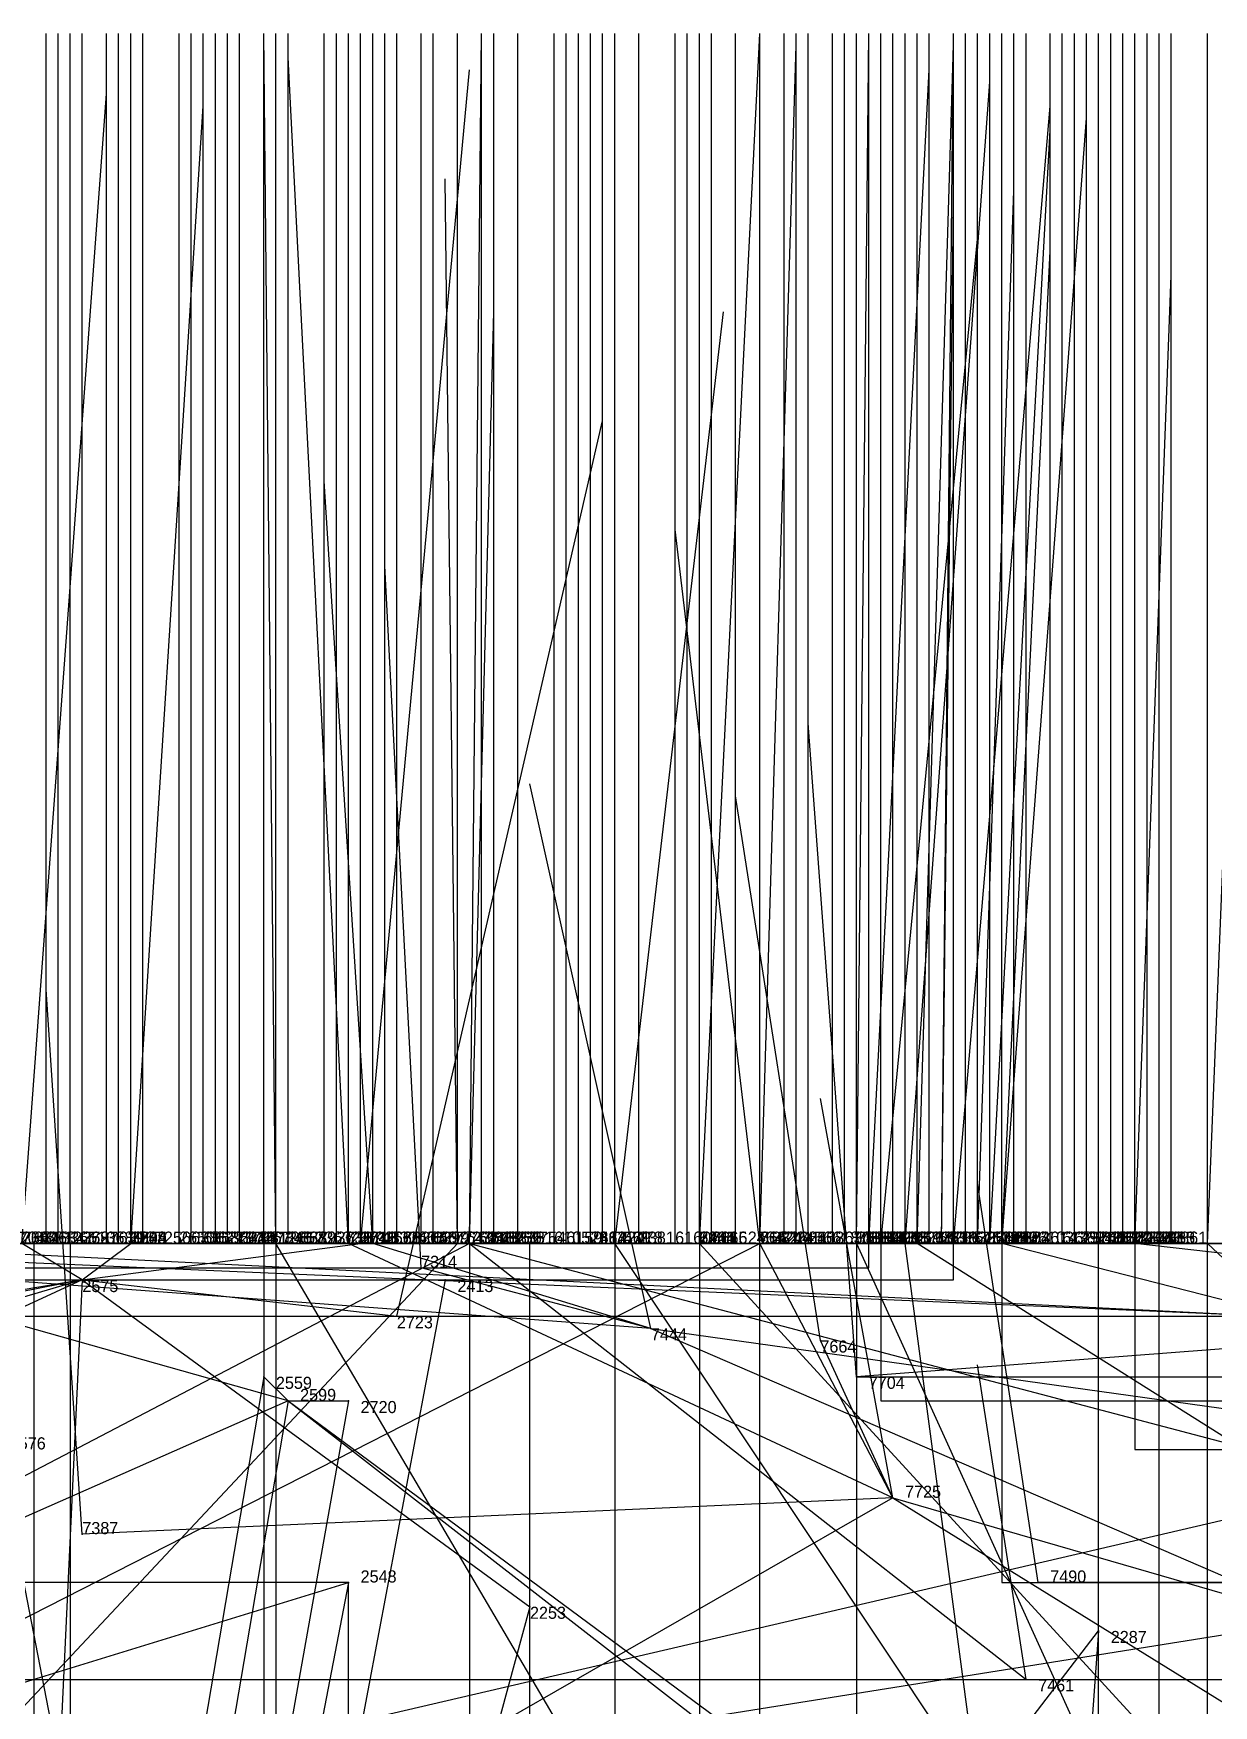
# Model space of a CAD drawing. Extents: x -0.07 to 1.1, y -0.07 to 1.1.
# Drawn here: x 0.725 to 0.8225, y 0.9618 to 1.1 of the extents above; entities that cross this region are included whole.
import ezdxf

# ---------------------------------------------------------------- set-up
doc = ezdxf.new("R2010")
doc.units = 0
for name, color, linetype in [('Clients', 3, 'CONTINUOUS'), ('Facilities', 3, 'CONTINUOUS'), ('Facilities_lines', 3, 'CONTINUOUS'), ('Min_max_boxes', 1, 'CONTINUOUS'), ('Normals', 1, 'CONTINUOUS'), ('Source_points', 5, 'CONTINUOUS'), ('Text', 3, 'CONTINUOUS')]:
    doc.layers.add(name, color=color, linetype=linetype)

msp = doc.modelspace()

# ---------------------------------------------------------------- linework, layer by layer
at = {"layer": 'Clients', "color": 5}
for p in [(0.733, 1, 0.028), (0.745, 1, 0.087), (0.745, 1, 0.927), (0.751, 1, 0.946), (0.752, 1, 0.049), (0.753, 1, 0.996), (0.76, 1, 0.97), (0.761, 1, 0.921), (0.77, 1, 0.086), (0.773, 1, 0.01), (0.78, 1, 0.925), (0.785, 1, 0.074), (0.785, 1, 0.998), (0.794, 1, 0.052), (0.795, 1, 0.017), (0.797, 1, 0.039), (0.798, 1, 0.917), (0.8, 1, 0.909), (0.8, 1, 0.984), (0.801, 1, 0.035), (0.803, 1, 0.984), (0.804, 1, 0.971), (0.805, 1, 0.969), (0.816, 1, 0.994), (0.822, 1, 0.913), (0.757, 0.998, 1), (0.759, 0.997), (0.755, 0.994), (0.79, 0.992, 1), (0.744, 0.989), (0.793, 0.989, 1), (0.751, 0.987), (0.729, 0.976, 1), (0.751, 0.972), (0.808, 0.972, 1), (0.766, 0.97), (0.813, 0.968), (0.807, 0.964, 1)]:
    msp.add_point(p, dxfattribs=at)
at = {"layer": 'Facilities', "color": 3}
for p in [(0.726, 1, 0.754), (0.727, 1, 0.516), (0.728, 1, 0.456), (0.728, 1, 0.441), (0.728, 1, 0.364), (0.729, 1, 0.102), (0.731, 1, 0.289), (0.732, 1, 0.66), (0.732, 1, 0.77), (0.733, 1, 0.501), (0.733, 1, 0.273), (0.734, 1, 0.841), (0.737, 1, 0.135), (0.738, 1, 0.65), (0.739, 1, 0.667), (0.74, 1, 0.115), (0.74, 1, 0.648), (0.741, 1, 0.242), (0.741, 1, 0.563), (0.742, 1, 0.133), (0.742, 1, 0.521), (0.742, 1, 0.878), (0.744, 1, 0.099), (0.746, 1, 0.162), (0.746, 1, 0.446), (0.746, 1, 0.556), (0.749, 1, 0.231), (0.749, 1, 0.4), (0.75, 1, 0.251), (0.75, 1, 0.308), (0.751, 1, 0.246), (0.752, 1, 0.428), (0.753, 1, 0.183), (0.753, 1, 0.317), (0.754, 1, 0.462), (0.755, 1, 0.372), (0.755, 1, 0.776), (0.757, 1, 0.38), (0.757, 1, 0.435), (0.757, 1, 0.524), (0.758, 1, 0.796), (0.76, 1, 0.857), (0.761, 1, 0.981), (0.762, 1, 0.28), (0.763, 1, 0.255), (0.763, 1, 0.711), (0.763, 1, 0.591), (0.765, 1, 0.126), (0.765, 1, 0.464), (0.765, 1, 0.392), (0.768, 1, 0.724), (0.769, 1, 0.577), (0.771, 1, 0.105), (0.771, 1, 0.78), (0.772, 1, 0.887), (0.773, 1, 0.76), (0.775, 1, 0.089), (0.778, 1, 0.507), (0.779, 1, 0.237), (0.779, 1, 0.658), (0.78, 1, 0.77), (0.781, 1, 0.554), (0.783, 1, 0.204), (0.785, 1, 0.352), (0.785, 1, 0.681), (0.787, 1, 0.183), (0.787, 1, 0.122), (0.788, 1, 0.175), (0.789, 1, 0.186), (0.789, 1, 0.555), (0.791, 1, 0.533), (0.791, 1, 0.679), (0.792, 1, 0.484), (0.793, 1, 0.161), (0.793, 1, 0.9), (0.794, 1, 0.387), (0.794, 1, 0.425), (0.794, 1, 0.747), (0.795, 1, 0.404), (0.796, 1, 0.502), (0.797, 1, 0.424), (0.797, 1, 0.558), (0.798, 1, 0.571), (0.799, 1, 0.252), (0.801, 1, 0.831), (0.802, 1, 0.346), (0.803, 1, 0.168), (0.804, 1, 0.355), (0.805, 1, 0.173), (0.805, 1, 0.414), (0.805, 1, 0.744), (0.805, 1, 0.783), (0.805, 1, 0.892), (0.805, 1, 0.988), (0.806, 1, 0.631), (0.807, 1, 0.505), (0.809, 1, 0.633), (0.81, 1, 0.617), (0.811, 1, 0.713), (0.811, 1, 0.674), (0.812, 1, 0.136), (0.812, 1, 0.732), (0.813, 1, 0.1), (0.813, 1, 0.78), (0.814, 1, 0.285), (0.815, 1, 0.548), (0.815, 1, 0.743), (0.816, 1, 0.236), (0.816, 1, 0.107), (0.816, 1, 0.431), (0.817, 1, 0.128), (0.817, 1, 0.122), (0.818, 1, 0.342), (0.819, 1, 0.439), (0.822, 1, 0.254), (0.729, 0.997), (0.776, 0.993, 1), (0.746, 0.987), (0.796, 0.979, 1)]:
    msp.add_point(p, dxfattribs=at)
at = {"layer": 'Facilities_lines', "color": 3}
for p, q in [((0.595, 1, 0.009), (0.801, 1, 0.035)), ((0.761, 1, 0.981), (0.625, 0.929, 1)), ((0.644, 1, 0.914), (0.745, 1, 0.927)), ((0.644, 1, 0.914), (0.8, 1, 0.909)), ((0.644, 1, 0.914), (0.847, 1, 0.911)), ((0.679, 0.946), (0.785, 1, 0.074)), ((0.776, 0.993, 1), (0.682, 1, 0.924)), ((0.688, 1, 0.018), (0.839, 1, 0.067)), ((0.827, 0.994, 1), (0.688, 1, 0.997)), ((0.746, 0.987), (0.7, 1, 0.051)), ((0.705, 1), (0.794, 1, 0.052)), ((0.827, 0.994, 1), (0.706, 1, 0.981)), ((0.805, 1, 0.988), (0.708, 1, 0.977)), ((0.715, 0.952, 1), (0.76, 1, 0.97)), ((0.775, 1, 0.089), (0.719, 1, 0.099)), ((0.805, 1, 0.988), (0.719, 1, 0.987)), ((0.729, 0.997), (0.724, 1, 0.032)), ((0.729, 0.997), (0.733, 1, 0.028)), ((0.729, 0.997), (0.752, 1, 0.049)), ((0.795, 0.915), (0.745, 1, 0.087)), ((0.796, 0.979, 1), (0.751, 1, 0.946)), ((0.776, 0.993, 1), (0.753, 1, 0.996)), ((0.761, 1, 0.981), (0.807, 0.964, 1)), ((0.761, 1, 0.981), (0.879, 1, 0.949)), ((0.761, 1, 0.981), (0.932, 0.955, 1)), ((0.912, 1, 0.836), (0.761, 1, 0.921)), ((0.86, 1, 0.092), (0.77, 1, 0.086)), ((0.803, 0.955), (0.773, 1, 0.01)), ((0.775, 1, 0.089), (0.831, 1, 0.092)), ((0.825, 0.951, 1), (0.78, 1, 0.925)), ((0.796, 0.979, 1), (0.785, 1, 0.998)), ((0.793, 1, 0.9), (0.818, 0.945, 1)), ((0.937, 1, 0.945), (0.793, 0.989, 1)), ((0.973, 1, 0.055), (0.795, 1, 0.017)), ((0.803, 0.955), (0.797, 1, 0.039)), ((0.871, 0.954, 1), (0.798, 1, 0.917)), ((0.805, 1, 0.988), (0.8, 1, 0.984)), ((0.805, 1, 0.988), (0.803, 1, 0.984)), ((0.805, 1, 0.988), (0.804, 1, 0.971)), ((0.805, 1, 0.988), (0.883, 1, 0.957)), ((0.915, 0.972, 1), (0.805, 1, 0.969)), ((0.95, 0.985, 1), (0.816, 1, 0.994)), ((0.871, 0.954, 1), (0.822, 1, 0.913)), ((0.715, 0.952, 1), (0.913, 0.998, 1)), ((0.776, 0.993, 1), (0.757, 0.998, 1)), ((0.729, 0.997), (0.571, 0.925)), ((0.729, 0.997), (0.672, 0.986)), ((0.729, 0.997), (0.675, 0.988)), ((0.729, 0.997), (0.688, 0.985)), ((0.729, 0.997), (0.759, 0.997)), ((0.729, 0.997), (0.766, 0.97)), ((0.729, 0.997), (0.755, 0.994)), ((0.776, 0.993, 1), (0.869, 0.98, 1)), ((0.776, 0.993, 1), (0.843, 0.964, 1)), ((0.796, 0.979, 1), (0.79, 0.992, 1)), ((0.746, 0.987), (0.744, 0.989)), ((0.746, 0.987), (0.576, 0.912)), ((0.746, 0.987), (0.811, 0.939)), ((0.746, 0.987), (0.822, 0.928)), ((0.746, 0.987), (0.751, 0.987)), ((0.796, 0.979, 1), (0.728, 0.94, 1)), ((0.796, 0.979, 1), (0.729, 0.976, 1)), ((0.796, 0.979, 1), (0.951, 0.883, 1)), ((0.796, 0.979, 1), (0.941, 0.937, 1)), ((0.882, 0.977, 1), (0.725, 0.952, 1)), ((0.634, 0.936), (0.751, 0.972)), ((0.915, 0.972, 1), (0.808, 0.972, 1)), ((0.803, 0.955), (0.813, 0.968))]:
    msp.add_line(p, q, dxfattribs=at)
at = {"layer": 'Min_max_boxes', "color": 1}
for p, q in [((0.801, 1), (0.514, 1)), ((0.801, 1, 0.072), (0.514, 1, 0.072)), ((0.514, 1, 0.909), (0.847, 1, 0.909)), ((0.847, 1, 0.909), (0.514, 1, 0.909)), ((0.514, 1, 0.927), (0.847, 1, 0.927)), ((0.847, 1, 0.927), (0.514, 1, 0.927)), ((0.766, 1), (0.571, 1)), ((0.766, 1, 0.049), (0.571, 1, 0.049)), ((0.913, 1, 0.97), (0.572, 1, 0.97)), ((0.913, 1, 1), (0.572, 1, 1)), ((0.822, 1), (0.576, 1)), ((0.822, 1, 0.051), (0.576, 1, 0.051)), ((0.785, 1), (0.601, 1)), ((0.785, 1, 0.09), (0.601, 1, 0.09)), ((0.839, 1), (0.616, 1)), ((0.839, 1, 0.067), (0.616, 1, 0.067)), ((0.932, 1, 0.949), (0.625, 1, 0.949)), ((0.932, 1, 1), (0.625, 1, 1)), ((0.794, 1), (0.663, 1)), ((0.794, 1, 0.052), (0.663, 1, 0.052)), ((0.869, 1, 0.924), (0.682, 1, 0.924)), ((0.869, 1, 1), (0.682, 1, 1)), ((0.941, 1, 0.981), (0.688, 1, 0.981)), ((0.941, 1, 1), (0.688, 1, 1)), ((0.708, 1, 0.957), (0.883, 1, 0.957)), ((0.883, 1, 0.957), (0.708, 1, 0.957)), ((0.708, 1, 0.988), (0.883, 1, 0.988)), ((0.883, 1, 0.988), (0.708, 1, 0.988)), ((0.719, 1, 0.089), (0.831, 1, 0.089)), ((0.831, 1, 0.089), (0.719, 1, 0.089)), ((0.719, 1, 0.099), (0.831, 1, 0.099)), ((0.831, 1, 0.099), (0.719, 1, 0.099)), ((0.996, 1, 0.93), (0.725, 1, 0.93)), ((0.725, 1, 0.93), (0.725, 0.952, 0.93)), ((0.996, 1, 1), (0.725, 1, 1)), ((0.725, 1, 1), (0.725, 0.952, 1)), ((0.725, 1, 0.93), (0.725, 1, 1)), ((0.951, 1, 0.946), (0.728, 1, 0.946)), ((0.728, 1, 0.946), (0.728, 0.883, 0.946)), ((0.951, 1, 1), (0.728, 1, 1)), ((0.728, 1, 1), (0.728, 0.883, 1)), ((0.728, 1, 0.946), (0.728, 1, 1)), ((0.929, 1, 0.875), (0.744, 1, 0.875)), ((0.744, 1, 0.875), (0.744, 0.929, 0.875)), ((0.929, 1, 1), (0.744, 1, 1)), ((0.744, 1, 1), (0.744, 0.929, 1)), ((0.744, 1, 0.875), (0.744, 1, 1)), ((0.888, 1), (0.745, 1)), ((0.745, 1), (0.745, 0.902)), ((0.888, 1, 0.087), (0.745, 1, 0.087)), ((0.745, 1, 0.087), (0.745, 0.902, 0.087)), ((0.745, 1), (0.745, 1, 0.087)), ((1, 1, 0.832), (0.761, 1, 0.832)), ((0.761, 1, 0.832), (0.761, 0.908, 0.832)), ((1, 1, 0.921), (0.761, 1, 0.921)), ((0.761, 1, 0.921), (0.761, 0.908, 0.921)), ((0.761, 1, 0.832), (0.761, 1, 0.921)), ((0.766, 0.925), (0.766, 1)), ((0.766, 0.925, 0.049), (0.766, 1, 0.049)), ((0.766, 1), (0.766, 1, 0.049)), ((0.77, 1, 0.086), (0.873, 1, 0.086)), ((0.873, 1, 0.086), (0.77, 1, 0.086)), ((0.77, 1, 0.086), (0.77, 1, 0.086)), ((0.77, 1, 0.092), (0.873, 1, 0.092)), ((0.873, 1, 0.092), (0.77, 1, 0.092)), ((0.77, 1, 0.092), (0.77, 1, 0.092)), ((0.77, 1, 0.086), (0.77, 1, 0.092)), ((0.77, 1, 0.086), (0.77, 1, 0.092)), ((0.813, 1), (0.773, 1)), ((0.773, 1), (0.773, 0.952)), ((0.813, 1, 0.039), (0.773, 1, 0.039)), ((0.773, 1, 0.039), (0.773, 0.952, 0.039)), ((0.773, 1), (0.773, 1, 0.039)), ((0.825, 1, 0.925), (0.78, 1, 0.925)), ((0.78, 1, 0.925), (0.78, 0.951, 0.925)), ((0.825, 1, 1), (0.78, 1, 1)), ((0.78, 1, 1), (0.78, 0.951, 1)), ((0.78, 1, 0.925), (0.78, 1, 1)), ((0.785, 0.944), (0.785, 1)), ((0.785, 0.944, 0.09), (0.785, 1, 0.09)), ((0.785, 1), (0.785, 1, 0.09)), ((0.818, 1, 0.9), (0.793, 1, 0.9)), ((0.793, 1, 0.9), (0.793, 0.945, 0.9)), ((0.818, 1, 1), (0.793, 1, 1)), ((0.793, 1, 1), (0.793, 0.945, 1)), ((0.793, 1, 0.9), (0.793, 1, 1)), ((0.999, 1, 0.757), (0.793, 1, 0.757)), ((0.793, 1, 0.757), (0.793, 0.989, 0.757)), ((0.999, 1, 1), (0.793, 1, 1)), ((0.793, 1, 1), (0.793, 0.989, 1)), ((0.793, 1, 0.757), (0.793, 1, 1)), ((0.794, 0.998), (0.794, 1)), ((0.794, 0.998, 0.052), (0.794, 1, 0.052)), ((0.794, 1), (0.794, 1, 0.052)), ((1, 1, 0.015), (0.795, 1, 0.015)), ((0.795, 1, 0.015), (0.795, 0.987, 0.015)), ((1, 1, 0.055), (0.795, 1, 0.055)), ((0.795, 1, 0.055), (0.795, 0.987, 0.055)), ((0.795, 1, 0.015), (0.795, 1, 0.055)), ((0.801, 0.997), (0.801, 1)), ((0.801, 0.997, 0.072), (0.801, 1, 0.072)), ((0.801, 1), (0.801, 1, 0.072)), ((0.915, 1, 0.969), (0.805, 1, 0.969)), ((0.805, 1, 0.969), (0.805, 0.972, 0.969)), ((0.915, 1, 1), (0.805, 1, 1)), ((0.805, 1, 1), (0.805, 0.972, 1)), ((0.805, 1, 0.969), (0.805, 1, 1)), ((0.813, 0.952), (0.813, 1)), ((0.813, 0.952, 0.039), (0.813, 1, 0.039)), ((0.813, 1), (0.813, 1, 0.039)), ((1, 1, 0.886), (0.816, 1, 0.886)), ((0.816, 1, 0.886), (0.816, 0.983, 0.886)), ((1, 1, 1), (0.816, 1, 1)), ((0.816, 1, 1), (0.816, 0.983, 1)), ((0.816, 1, 0.886), (0.816, 1, 1)), ((0.818, 0.945, 0.9), (0.818, 1, 0.9)), ((0.818, 0.945, 1), (0.818, 1, 1)), ((0.818, 1, 0.9), (0.818, 1, 1)), ((0.822, 0.912), (0.822, 1)), ((0.822, 0.912, 0.051), (0.822, 1, 0.051)), ((0.822, 1), (0.822, 1, 0.051)), ((0.663, 0.998), (0.794, 0.998)), ((0.663, 0.998, 0.052), (0.794, 0.998, 0.052)), ((0.794, 0.998), (0.794, 0.998, 0.052)), ((0.514, 0.997), (0.801, 0.997)), ((0.514, 0.997, 0.072), (0.801, 0.997, 0.072)), ((0.801, 0.997), (0.801, 0.997, 0.072)), ((0.688, 0.994, 0.981), (0.941, 0.994, 0.981)), ((0.688, 0.994, 1), (0.941, 0.994, 1)), ((0.793, 0.989, 0.757), (0.999, 0.989, 0.757)), ((0.793, 0.989, 1), (0.999, 0.989, 1)), ((0.793, 0.989, 0.757), (0.793, 0.989, 1)), ((0.795, 0.987, 0.015), (1, 0.987, 0.015)), ((0.795, 0.987, 0.055), (1, 0.987, 0.055)), ((0.795, 0.987, 0.015), (0.795, 0.987, 0.055)), ((0.816, 0.983, 0.886), (1, 0.983, 0.886)), ((0.816, 0.983, 1), (1, 0.983, 1)), ((0.816, 0.983, 0.886), (0.816, 0.983, 1)), ((0.751, 0.972), (0.601, 0.972)), ((0.751, 0.972), (0.601, 0.972)), ((0.751, 0.915), (0.751, 0.972)), ((0.751, 0.915), (0.751, 0.972)), ((0.751, 0.972), (0.751, 0.972)), ((0.805, 0.972, 0.969), (0.915, 0.972, 0.969)), ((0.805, 0.972, 1), (0.915, 0.972, 1)), ((0.805, 0.972, 0.969), (0.805, 0.972, 1)), ((0.682, 0.964, 0.924), (0.869, 0.964, 0.924)), ((0.682, 0.964, 1), (0.869, 0.964, 1))]:
    msp.add_line(p, q, dxfattribs=at)
at = {"layer": 'Normals', "color": 1}
for p, q in [((0.726, 1, 0.754), (0.726, 1.1, 0.754)), ((0.727, 1, 0.516), (0.727, 1.1, 0.516)), ((0.728, 1, 0.456), (0.728, 1.1, 0.456)), ((0.728, 1, 0.441), (0.728, 1.1, 0.441)), ((0.728, 1, 0.364), (0.728, 1.1, 0.364)), ((0.729, 1, 0.102), (0.729, 1.1, 0.102)), ((0.731, 1, 0.289), (0.731, 1.1, 0.289)), ((0.732, 1, 0.66), (0.732, 1.1, 0.66)), ((0.732, 1, 0.77), (0.732, 1.1, 0.77)), ((0.733, 1, 0.501), (0.733, 1.1, 0.501)), ((0.733, 1, 0.273), (0.733, 1.1, 0.273)), ((0.734, 1, 0.841), (0.734, 1.1, 0.841)), ((0.737, 1, 0.135), (0.737, 1.1, 0.135)), ((0.738, 1, 0.65), (0.738, 1.1, 0.65)), ((0.739, 1, 0.667), (0.739, 1.1, 0.667)), ((0.74, 1, 0.115), (0.74, 1.1, 0.115)), ((0.74, 1, 0.648), (0.74, 1.1, 0.648)), ((0.741, 1, 0.242), (0.741, 1.1, 0.242)), ((0.741, 1, 0.563), (0.741, 1.1, 0.563)), ((0.742, 1, 0.133), (0.742, 1.1, 0.133)), ((0.742, 1, 0.521), (0.742, 1.1, 0.521)), ((0.742, 1, 0.878), (0.742, 1.1, 0.878)), ((0.744, 1, 0.099), (0.744, 1.1, 0.099)), ((0.745, 1, 0.927), (0.744, 1.1, 0.932)), ((0.745, 1, 0.087), (0.745, 1.1, 0.085)), ((0.746, 1, 0.162), (0.746, 1.1, 0.162)), ((0.746, 1, 0.446), (0.746, 1.1, 0.446)), ((0.746, 1, 0.556), (0.746, 1.1, 0.556)), ((0.749, 1, 0.231), (0.749, 1.1, 0.231)), ((0.749, 1, 0.4), (0.749, 1.1, 0.4)), ((0.75, 1, 0.251), (0.75, 1.1, 0.251)), ((0.75, 1, 0.308), (0.75, 1.1, 0.308)), ((0.751, 1, 0.246), (0.751, 1.1, 0.246)), ((0.752, 1, 0.428), (0.752, 1.1, 0.428)), ((0.753, 1, 0.183), (0.753, 1.1, 0.183)), ((0.753, 1, 0.317), (0.753, 1.1, 0.317)), ((0.754, 1, 0.462), (0.754, 1.1, 0.462)), ((0.755, 1, 0.372), (0.755, 1.1, 0.372)), ((0.755, 1, 0.776), (0.755, 1.1, 0.776)), ((0.757, 1, 0.38), (0.757, 1.1, 0.38)), ((0.757, 1, 0.435), (0.757, 1.1, 0.435)), ((0.757, 1, 0.524), (0.757, 1.1, 0.524)), ((0.758, 1, 0.796), (0.758, 1.1, 0.796)), ((0.76, 1, 0.857), (0.76, 1.1, 0.857)), ((0.761, 1, 0.921), (0.762, 1.1, 0.925)), ((0.762, 1, 0.28), (0.762, 1.1, 0.28)), ((0.763, 1, 0.255), (0.763, 1.1, 0.255)), ((0.763, 1, 0.711), (0.763, 1.1, 0.711)), ((0.763, 1, 0.591), (0.763, 1.1, 0.591)), ((0.765, 1, 0.126), (0.765, 1.1, 0.126)), ((0.765, 1, 0.464), (0.765, 1.1, 0.464)), ((0.765, 1, 0.392), (0.765, 1.1, 0.392)), ((0.768, 1, 0.724), (0.768, 1.1, 0.724)), ((0.769, 1, 0.577), (0.769, 1.1, 0.577)), ((0.77, 1, 0.086), (0.77, 1.1, 0.085)), ((0.771, 1, 0.105), (0.771, 1.1, 0.105)), ((0.771, 1, 0.78), (0.771, 1.1, 0.78)), ((0.772, 1, 0.887), (0.772, 1.1, 0.887)), ((0.773, 1, 0.76), (0.773, 1.1, 0.76)), ((0.775, 1, 0.089), (0.775, 1.1, 0.089)), ((0.778, 1, 0.507), (0.778, 1.1, 0.507)), ((0.779, 1, 0.237), (0.779, 1.1, 0.237)), ((0.779, 1, 0.658), (0.779, 1.1, 0.658)), ((0.78, 1, 0.77), (0.78, 1.1, 0.77)), ((0.78, 1, 0.925), (0.785, 1.1, 0.933)), ((0.781, 1, 0.554), (0.781, 1.1, 0.554)), ((0.783, 1, 0.204), (0.783, 1.1, 0.204)), ((0.785, 1, 0.352), (0.785, 1.1, 0.352)), ((0.785, 1, 0.681), (0.785, 1.1, 0.681)), ((0.787, 1, 0.183), (0.787, 1.1, 0.183)), ((0.787, 1, 0.122), (0.787, 1.1, 0.122)), ((0.788, 1, 0.175), (0.788, 1.1, 0.175)), ((0.789, 1, 0.186), (0.789, 1.1, 0.186)), ((0.789, 1, 0.555), (0.789, 1.1, 0.555)), ((0.791, 1, 0.533), (0.791, 1.1, 0.533)), ((0.791, 1, 0.679), (0.791, 1.1, 0.679)), ((0.792, 1, 0.484), (0.792, 1.1, 0.484)), ((0.793, 1, 0.161), (0.793, 1.1, 0.161)), ((0.793, 1, 0.9), (0.794, 1.1, 0.904)), ((0.794, 1, 0.387), (0.794, 1.1, 0.387)), ((0.794, 1, 0.425), (0.794, 1.1, 0.425)), ((0.794, 1, 0.747), (0.794, 1.1, 0.747)), ((0.795, 1, 0.404), (0.795, 1.1, 0.404)), ((0.796, 1, 0.502), (0.796, 1.1, 0.502)), ((0.797, 1, 0.424), (0.797, 1.1, 0.424)), ((0.797, 1, 0.558), (0.797, 1.1, 0.558)), ((0.798, 1, 0.571), (0.798, 1.1, 0.571)), ((0.799, 1, 0.252), (0.799, 1.1, 0.252)), ((0.8, 1, 0.909), (0.801, 1.1, 0.916)), ((0.801, 1, 0.831), (0.801, 1.1, 0.831)), ((0.802, 1, 0.346), (0.802, 1.1, 0.346)), ((0.803, 1, 0.168), (0.803, 1.1, 0.168)), ((0.804, 1, 0.355), (0.804, 1.1, 0.355)), ((0.805, 1, 0.173), (0.805, 1.1, 0.173)), ((0.805, 1, 0.414), (0.805, 1.1, 0.414)), ((0.805, 1, 0.744), (0.805, 1.1, 0.744)), ((0.805, 1, 0.783), (0.805, 1.1, 0.783)), ((0.805, 1, 0.892), (0.805, 1.1, 0.892)), ((0.806, 1, 0.631), (0.806, 1.1, 0.631)), ((0.807, 1, 0.505), (0.807, 1.1, 0.505)), ((0.809, 1, 0.633), (0.809, 1.1, 0.633)), ((0.81, 1, 0.617), (0.81, 1.1, 0.617)), ((0.811, 1, 0.713), (0.811, 1.1, 0.713)), ((0.811, 1, 0.674), (0.811, 1.1, 0.674)), ((0.812, 1, 0.136), (0.812, 1.1, 0.136)), ((0.812, 1, 0.732), (0.812, 1.1, 0.732)), ((0.813, 1, 0.1), (0.813, 1.1, 0.1)), ((0.813, 1, 0.78), (0.813, 1.1, 0.78)), ((0.814, 1, 0.285), (0.814, 1.1, 0.285)), ((0.815, 1, 0.548), (0.815, 1.1, 0.548)), ((0.815, 1, 0.743), (0.815, 1.1, 0.743)), ((0.816, 1, 0.236), (0.816, 1.1, 0.236)), ((0.816, 1, 0.107), (0.816, 1.1, 0.107)), ((0.816, 1, 0.431), (0.816, 1.1, 0.431)), ((0.817, 1, 0.128), (0.817, 1.1, 0.128)), ((0.817, 1, 0.122), (0.817, 1.1, 0.122)), ((0.818, 1, 0.342), (0.818, 1.1, 0.342)), ((0.819, 1, 0.439), (0.819, 1.1, 0.439)), ((0.822, 1, 0.254), (0.822, 1.1, 0.254)), ((0.785, 1, 0.074), (0.788, 1.099, 0.06)), ((0.798, 1, 0.917), (0.801, 1.099, 0.926)), ((0.822, 1, 0.913), (0.826, 1.099, 0.924)), ((0.751, 1, 0.946), (0.746, 1.098, 0.963)), ((0.752, 1, 0.049), (0.761, 1.097, 0.026)), ((0.794, 1, 0.052), (0.799, 1.097, 0.029)), ((0.797, 1, 0.039), (0.804, 1.096, 0.012)), ((0.724, 1, 0.032), (0.731, 1.095, 0.003)), ((0.733, 1, 0.028), (0.739, 1.094, -0.006)), ((0.801, 1, 0.035), (0.809, 1.094, 0.003)), ((0.805, 1, 0.969), (0.812, 1.093, 1.004)), ((0.804, 1, 0.971), (0.809, 1.092, 1.01)), ((0.76, 1, 0.97), (0.759, 1.088, 1.018)), ((0.8, 1, 0.984), (0.801, 1.086, 1.034)), ((0.803, 1, 0.984), (0.806, 1.087, 1.033)), ((0.795, 1, 0.017), (0.803, 1.083, -0.039)), ((0.805, 1, 0.988), (0.809, 1.082, 1.045)), ((0.816, 1, 0.994), (0.819, 1.08, 1.054)), ((0.761, 1, 0.981), (0.763, 1.077, 1.045)), ((0.773, 1, 0.01), (0.782, 1.077, -0.054)), ((0.755, 0.994), (0.772, 1.068, -0.065)), ((0.753, 1, 0.996), (0.749, 1.063, 1.073)), ((0.785, 1, 0.998), (0.778, 1.059, 1.078)), ((0.757, 0.998, 1), (0.754, 1.056, 1.081)), ((0.793, 0.989, 1), (0.789, 1.043, 1.084)), ((0.776, 0.993, 1), (0.766, 1.038, 1.089)), ((0.79, 0.992, 1), (0.783, 1.037, 1.089)), ((0.729, 0.976, 1), (0.726, 1.021, 1.089)), ((0.796, 0.979, 1), (0.79, 1.012, 1.094)), ((0.808, 0.972, 1), (0.803, 1.005, 1.094)), ((0.729, 0.997), (0.726, 0.934, 0.078)), ((0.759, 0.997), (0.746, 0.928, 0.071)), ((0.807, 0.964, 1), (0.803, 0.99, 1.096)), ((0.744, 0.989), (0.734, 0.93, 0.08)), ((0.746, 0.987), (0.736, 0.928, 0.08)), ((0.751, 0.987), (0.741, 0.931, 0.082)), ((0.722, 0.983), (0.729, 0.947, 0.093)), ((0.751, 0.972), (0.745, 0.941, 0.095)), ((0.766, 0.97), (0.757, 0.937, 0.094)), ((0.813, 0.968), (0.811, 0.941, 0.096))]:
    msp.add_line(p, q, dxfattribs=at)
at = {"layer": 'Source_points', "color": 5}
for p in [(0.726, 1, 0.754), (0.727, 1, 0.516), (0.728, 1, 0.456), (0.728, 1, 0.441), (0.728, 1, 0.364), (0.729, 1, 0.102), (0.731, 1, 0.289), (0.732, 1, 0.66), (0.732, 1, 0.77), (0.733, 1, 0.028), (0.733, 1, 0.501), (0.733, 1, 0.273), (0.734, 1, 0.841), (0.737, 1, 0.135), (0.738, 1, 0.65), (0.739, 1, 0.667), (0.74, 1, 0.115), (0.74, 1, 0.648), (0.741, 1, 0.242), (0.741, 1, 0.563), (0.742, 1, 0.133), (0.742, 1, 0.521), (0.742, 1, 0.878), (0.744, 1, 0.099), (0.745, 1, 0.087), (0.745, 1, 0.927), (0.746, 1, 0.162), (0.746, 1, 0.446), (0.746, 1, 0.556), (0.749, 1, 0.231), (0.749, 1, 0.4), (0.75, 1, 0.251), (0.75, 1, 0.308), (0.751, 1, 0.246), (0.751, 1, 0.946), (0.752, 1, 0.049), (0.752, 1, 0.428), (0.753, 1, 0.183), (0.753, 1, 0.317), (0.753, 1, 0.996), (0.754, 1, 0.462), (0.755, 1, 0.372), (0.755, 1, 0.776), (0.757, 1, 0.38), (0.757, 1, 0.435), (0.757, 1, 0.524), (0.758, 1, 0.796), (0.76, 1, 0.97), (0.76, 1, 0.857), (0.761, 1, 0.981), (0.761, 1, 0.921), (0.762, 1, 0.28), (0.763, 1, 0.255), (0.763, 1, 0.711), (0.763, 1, 0.591), (0.765, 1, 0.126), (0.765, 1, 0.464), (0.765, 1, 0.392), (0.768, 1, 0.724), (0.769, 1, 0.577), (0.77, 1, 0.086), (0.771, 1, 0.105), (0.771, 1, 0.78), (0.772, 1, 0.887), (0.773, 1, 0.01), (0.773, 1, 0.76), (0.775, 1, 0.089), (0.778, 1, 0.507), (0.779, 1, 0.237), (0.779, 1, 0.658), (0.78, 1, 0.77), (0.78, 1, 0.925), (0.781, 1, 0.554), (0.783, 1, 0.204), (0.785, 1, 0.074), (0.785, 1, 0.352), (0.785, 1, 0.681), (0.785, 1, 0.998), (0.787, 1, 0.183), (0.787, 1, 0.122), (0.788, 1, 0.175), (0.789, 1, 0.186), (0.789, 1, 0.555), (0.791, 1, 0.533), (0.791, 1, 0.679), (0.792, 1, 0.484), (0.793, 1, 0.161), (0.793, 1, 0.9), (0.794, 1, 0.052), (0.794, 1, 0.387), (0.794, 1, 0.425), (0.794, 1, 0.747), (0.795, 1, 0.017), (0.795, 1, 0.404), (0.796, 1, 0.502), (0.797, 1, 0.039), (0.797, 1, 0.424), (0.797, 1, 0.558), (0.798, 1, 0.571), (0.798, 1, 0.917), (0.799, 1, 0.252), (0.8, 1, 0.909), (0.8, 1, 0.984), (0.801, 1, 0.035), (0.801, 1, 0.831), (0.802, 1, 0.346), (0.803, 1, 0.168), (0.803, 1, 0.984), (0.804, 1, 0.355), (0.804, 1, 0.971), (0.805, 1, 0.173), (0.805, 1, 0.414), (0.805, 1, 0.744), (0.805, 1, 0.783), (0.805, 1, 0.969), (0.805, 1, 0.892), (0.805, 1, 0.988), (0.806, 1, 0.631), (0.807, 1, 0.505), (0.809, 1, 0.633), (0.81, 1, 0.617), (0.811, 1, 0.713), (0.811, 1, 0.674), (0.812, 1, 0.136), (0.812, 1, 0.732), (0.813, 1, 0.1), (0.813, 1, 0.78), (0.814, 1, 0.285), (0.815, 1, 0.548), (0.815, 1, 0.743), (0.816, 1, 0.236), (0.816, 1, 0.107), (0.816, 1, 0.431), (0.816, 1, 0.994), (0.817, 1, 0.128), (0.817, 1, 0.122), (0.818, 1, 0.342), (0.819, 1, 0.439), (0.822, 1, 0.254), (0.822, 1, 0.913), (0.757, 0.998, 1), (0.729, 0.997), (0.759, 0.997), (0.755, 0.994), (0.776, 0.993, 1), (0.79, 0.992, 1), (0.744, 0.989), (0.793, 0.989, 1), (0.746, 0.987), (0.751, 0.987), (0.796, 0.979, 1), (0.729, 0.976, 1), (0.751, 0.972), (0.808, 0.972, 1), (0.766, 0.97), (0.813, 0.968), (0.807, 0.964, 1)]:
    msp.add_point(p, dxfattribs=at)

# ---------------------------------------------------------------- texts
at = {"layer": 'Text', "color": 3}
for s, p in [('2704', (0.723, 1, 0.135)), ('2694', (0.724, 1, 0.032)), ('7352', (0.724, 1, 0.972)), ('6318', (0.725, 1, 0.622)), ('6312', (0.726, 1, 0.754)), ('6347', (0.727, 1, 0.516)), ('3651', (0.728, 1, 0.456)), ('3691', (0.729, 1, 0.441)), ('3721', (0.729, 1, 0.364)), ('2587', (0.729, 1, 0.102)), ('3680', (0.731, 1, 0.289)), ('6396', (0.732, 1, 0.66)), ('3639', (0.733, 1, 0.501)), ('3704', (0.733, 1, 0.273)), ('2549', (0.733, 1, 0.028)), ('7285', (0.733, 1, 0.77)), ('7256', (0.735, 1, 0.841)), ('2650', (0.737, 1, 0.135)), ('6386', (0.738, 1, 0.65)), ('6358', (0.739, 1, 0.667)), ('6393', (0.74, 1, 0.648)), ('2737', (0.741, 1, 0.115)), ('2725', (0.742, 1, 0.242)), ('2731', (0.742, 1, 0.133)), ('6344', (0.742, 1, 0.521)), ('6410', (0.742, 1, 0.563)), ('7381', (0.743, 1, 0.878)), ('2679', (0.744, 1, 0.099)), ('7346', (0.745, 1, 0.927)), ('2617', (0.746, 1, 0.087)), ('2652', (0.746, 1, 0.162)), ('3679', (0.747, 1, 0.446)), ('6382', (0.747, 1, 0.556)), ('3632', (0.749, 1, 0.4)), ('3732', (0.75, 1, 0.308)), ('2631', (0.75, 1, 0.251)), ('2638', (0.75, 1, 0.231)), ('7379', (0.751, 1, 0.946)), ('3641', (0.752, 1, 0.428)), ('2612', (0.752, 1, 0.049)), ('2715', (0.752, 1, 0.246)), ('7433', (0.753, 1, 0.996)), ('3678', (0.754, 1, 0.462)), ('3686', (0.754, 1, 0.317)), ('2561', (0.754, 1, 0.183)), ('3657', (0.756, 1, 0.372)), ('7405', (0.756, 1, 0.776)), ('3646', (0.757, 1, 0.38)), ('3660', (0.757, 1, 0.435)), ('6399', (0.758, 1, 0.524)), ('7722', (0.759, 1, 0.796)), ('7643', (0.76, 1, 0.857)), ('7624', (0.761, 1, 0.921)), ('7511', (0.761, 1, 0.97)), ('3778', (0.762, 1, 0.28)), ('7540', (0.762, 1, 0.981)), ('6286', (0.763, 1, 0.591)), ('3756', (0.764, 1, 0.255)), ('6232', (0.764, 1, 0.711)), ('3751', (0.765, 1, 0.464)), ('2331', (0.765, 1, 0.126)), ('3754', (0.766, 1, 0.392)), ('6105', (0.768, 1, 0.724)), ('6159', (0.769, 1, 0.577)), ('2387', (0.771, 1, 0.105)), ('2513', (0.771, 1, 0.086)), ('7464', (0.771, 1, 0.78)), ('7479', (0.773, 1, 0.887)), ('7561', (0.773, 1, 0.76)), ('2478', (0.774, 1, 0.01)), ('2381', (0.775, 1, 0.089)), ('6160', (0.778, 1, 0.507)), ('2265', (0.78, 1, 0.237)), ('6264', (0.78, 1, 0.658)), ('7441', (0.78, 1, 0.77)), ('6166', (0.781, 1, 0.554)), ('7615', (0.781, 1, 0.925)), ('2464', (0.784, 1, 0.204)), ('6162', (0.785, 1, 0.681)), ('7652', (0.785, 1, 0.998)), ('3816', (0.786, 1, 0.352)), ('2325', (0.786, 1, 0.074)), ('2441', (0.787, 1, 0.183)), ('2456', (0.788, 1, 0.122)), ('2403', (0.789, 1, 0.186)), ('2508', (0.789, 1, 0.175)), ('6152', (0.789, 1, 0.555)), ('6187', (0.791, 1, 0.533)), ('6303', (0.792, 1, 0.679)), ('3899', (0.793, 1, 0.484)), ('7538', (0.793, 1, 0.9)), ('3817', (0.794, 1, 0.387)), ('2233', (0.794, 1, 0.052)), ('2364', (0.794, 1, 0.161)), ('6140', (0.794, 1, 0.747)), ('3767', (0.795, 1, 0.404)), ('3913', (0.795, 1, 0.425)), ('3915', (0.796, 1, 0.502)), ('2268', (0.796, 1, 0.017)), ('3769', (0.797, 1, 0.424)), ('2238', (0.798, 1, 0.039)), ('6263', (0.798, 1, 0.571)), ('6277', (0.798, 1, 0.558)), ('7503', (0.799, 1, 0.917)), ('2310', (0.8, 1, 0.252)), ('7533', (0.8, 1, 0.909)), ('7678', (0.8, 1, 0.984)), ('2367', (0.801, 1, 0.035)), ('7676', (0.802, 1, 0.831)), ('3826', (0.803, 1, 0.346)), ('2261', (0.803, 1, 0.168)), ('7448', (0.804, 1, 0.984)), ('3790', (0.805, 1, 0.355)), ('3857', (0.805, 1, 0.414)), ('7463', (0.805, 1, 0.971)), ('7532', (0.805, 1, 0.783)), ('7546', (0.805, 1, 0.969)), ('7703', (0.805, 1, 0.988)), ('2372', (0.806, 1, 0.173)), ('6172', (0.806, 1, 0.631)), ('6224', (0.806, 1, 0.744)), ('7603', (0.806, 1, 0.892)), ('6103', (0.808, 1, 0.505)), ('6143', (0.809, 1, 0.633)), ('6129', (0.81, 1, 0.617)), ('6256', (0.811, 1, 0.674)), ('6117', (0.812, 1, 0.713)), ('6240', (0.812, 1, 0.732)), ('2486', (0.813, 1, 0.136)), ('7562', (0.813, 1, 0.78)), ('3838', (0.814, 1, 0.285)), ('2507', (0.814, 1, 0.1)), ('6228', (0.815, 1, 0.548)), ('2437', (0.816, 1, 0.107)), ('6242', (0.816, 1, 0.743)), ('7439', (0.816, 1, 0.994)), ('3783', (0.817, 1, 0.431)), ('2337', (0.817, 1, 0.128)), ('2383', (0.817, 1, 0.236)), ('3855', (0.818, 1, 0.342)), ('2433', (0.818, 1, 0.122)), ('3861', (0.819, 1, 0.439)), ('7314', (0.757, 0.998, 1)), ('2575', (0.729, 0.996)), ('2413', (0.76, 0.996)), ('2723', (0.755, 0.993)), ('7444', (0.776, 0.992, 1)), ('7664', (0.79, 0.991, 1)), ('2559', (0.745, 0.988)), ('2599', (0.747, 0.987)), ('7704', (0.794, 0.988, 1)), ('2720', (0.752, 0.986)), ('2576', (0.723, 0.983)), ('7725', (0.797, 0.979, 1)), ('7387', (0.729, 0.976, 1)), ('2548', (0.752, 0.972)), ('7490', (0.809, 0.972, 1)), ('2253', (0.766, 0.969)), ('2287', (0.814, 0.967)), ('7461', (0.808, 0.963, 1))]:
    msp.add_text(s, height=0.001, dxfattribs=at).set_placement(p)

doc.saveas('drawing.dxf')
